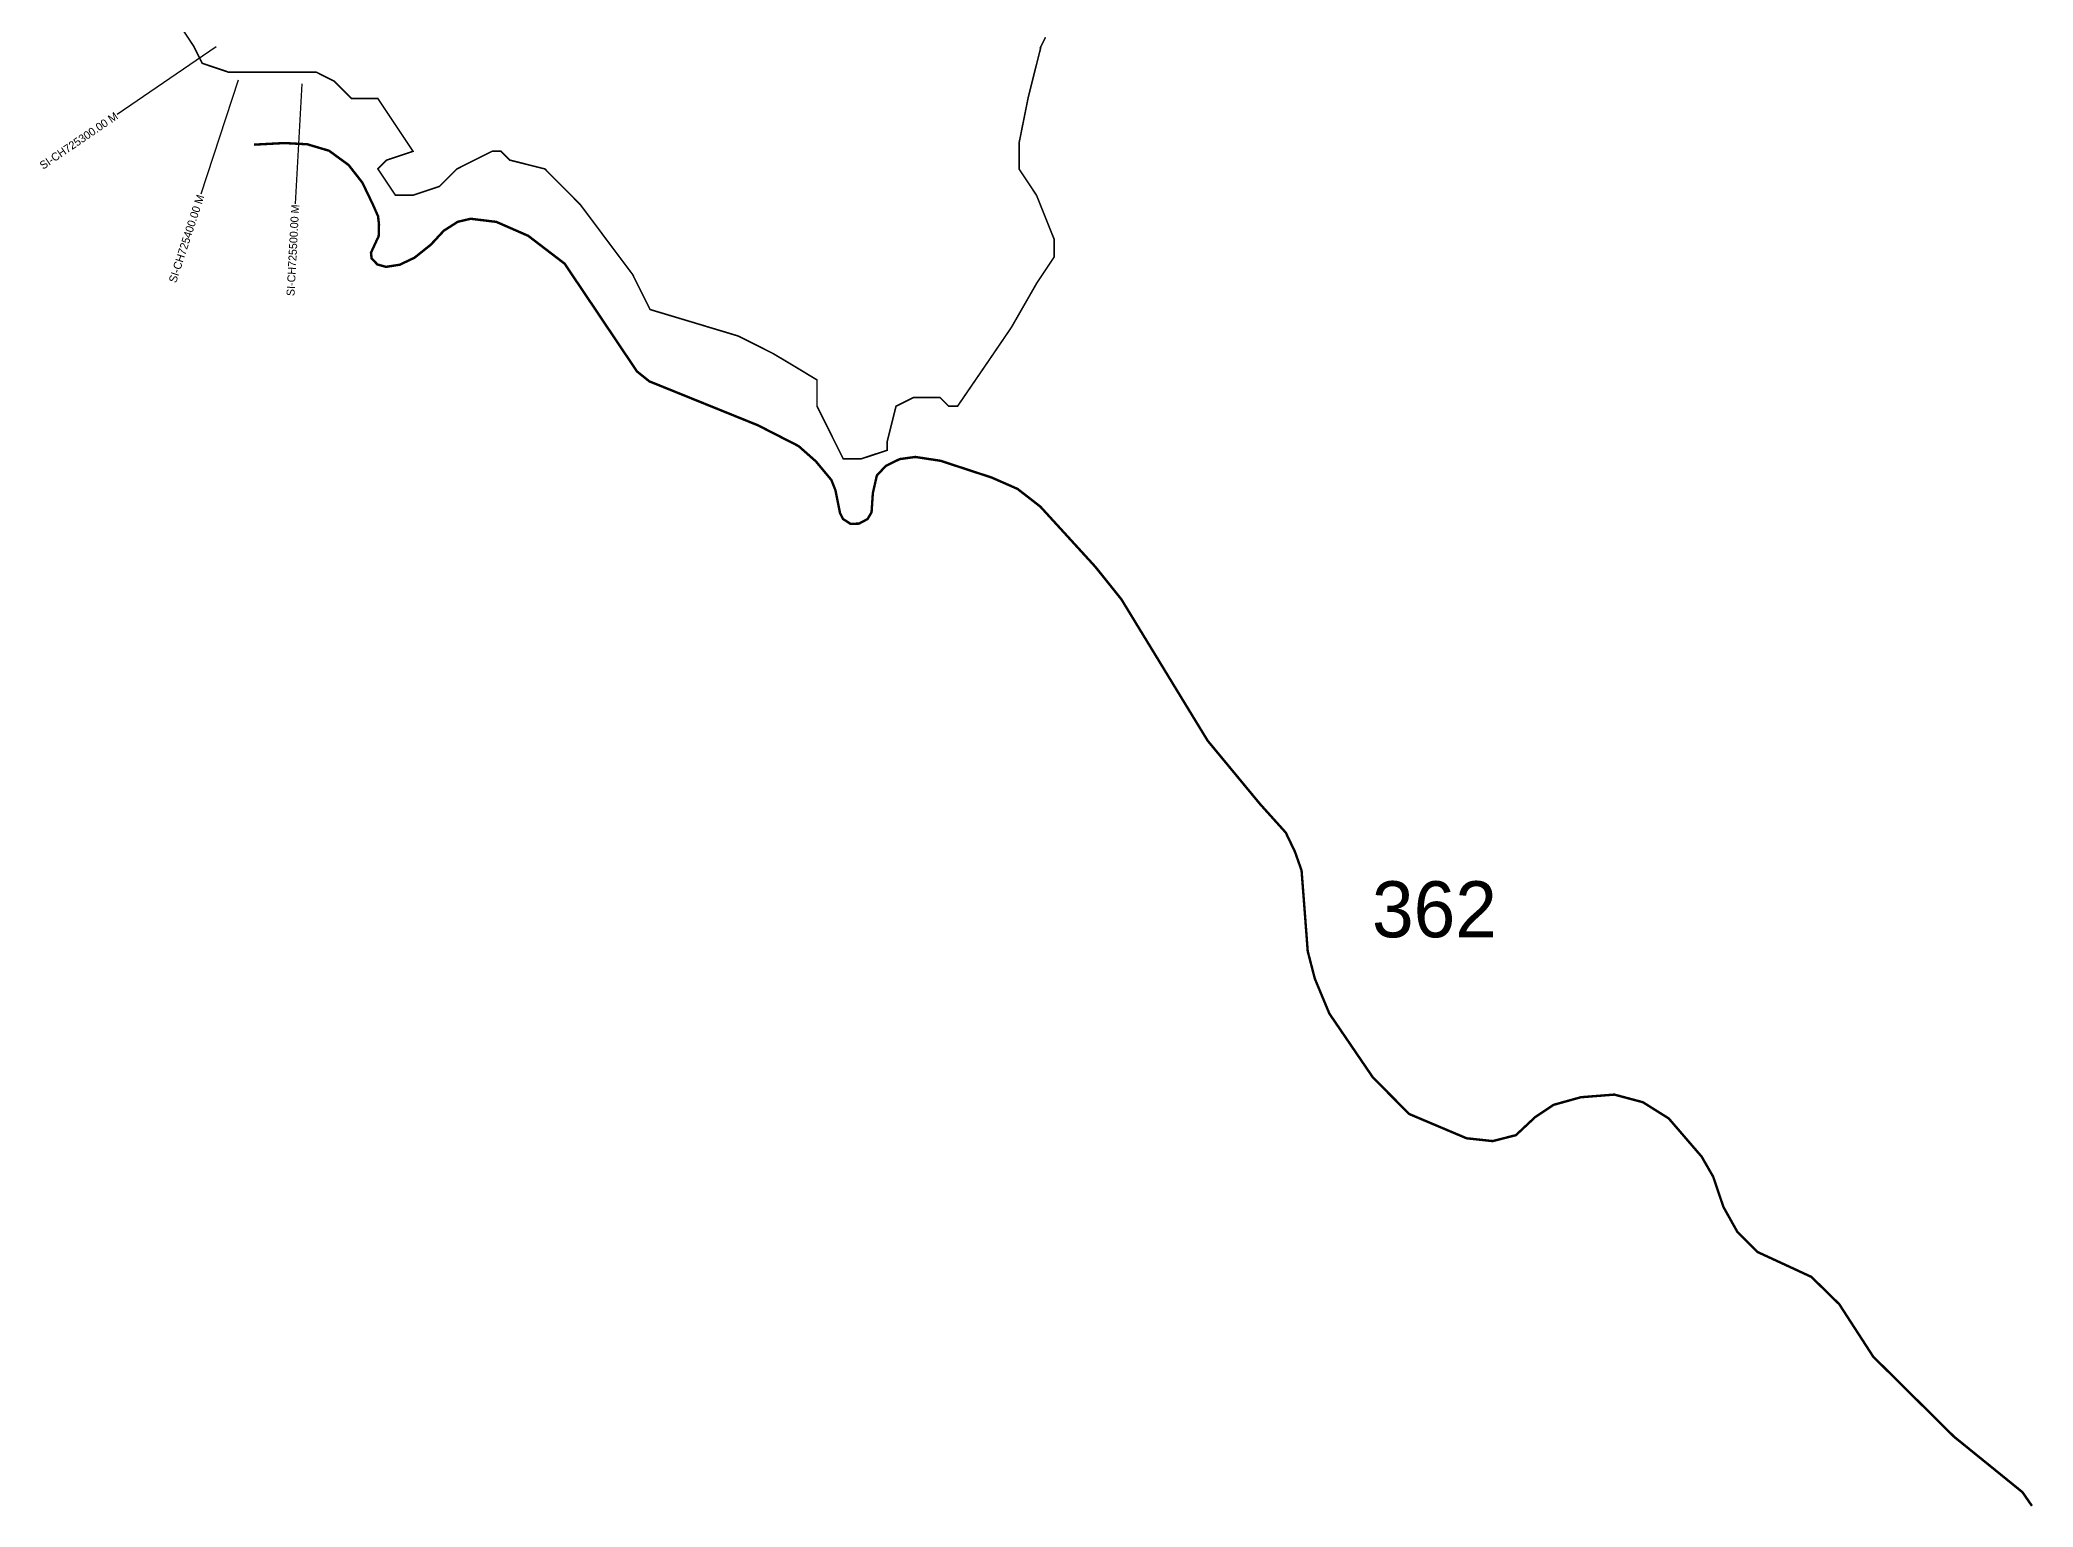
# Model space of a CAD drawing. Header units: metres. Extents: x 355212 to 358116, y 1739230 to 1742903.
# Drawn here: x 355625 to 358116, y 1739230 to 1741063 of the extents above; entities that cross this region are included whole.
import ezdxf
from ezdxf.enums import TextEntityAlignment as Align

# ---------------------------------------------------------------- set-up
doc = ezdxf.new("R2010")
doc.units = ezdxf.units.M
for name, color, linetype in [('CS', 134, 'Continuous'), ('CSMark', 6, 'Continuous'), ('NATURALLY PROTECTED', 3, 'Continuous')]:
    doc.layers.add(name, color=color, linetype=linetype)

msp = doc.modelspace()

# ---------------------------------------------------------------- linework, layer by layer
at = {"color": 6, "const_width": 2}
msp.add_lwpolyline([(356881.5, 1741066.4), (356879.2, 1741061.8), (356875.1, 1741053.6), (356874.9, 1741053.2), (356875.4, 1741053), (356872.1, 1741039.9), (356864, 1741007.6), (356859.9, 1740991.3), (356853.1, 1740957.5), (356849.3, 1740938.5), (356848.5, 1740934.7), (356848.5, 1740901.8), (356860.5, 1740883.8), (356870.4, 1740868.8), (356889.2, 1740821.8), (356892.4, 1740813.9), (356892.4, 1740792), (356870.4, 1740759), (356843.8, 1740712.6), (356839, 1740704.2), (356814, 1740667.5), (356771.5, 1740605.4), (356760.6, 1740605.4), (356749.6, 1740616.4), (356716.7, 1740616.4), (356694.7, 1740605.4), (356686.5, 1740572.7), (356683.7, 1740561.5), (356683.7, 1740550.5), (356650.8, 1740539.6), (356628.8, 1740539.6), (356595.9, 1740605.5), (356595.9, 1740638.4), (356570.8, 1740653.5), (356550.6, 1740665.6), (356541, 1740671.3), (356517.4, 1740683.2), (356497.1, 1740693.3), (356439, 1740710.8), (356387.3, 1740726.3), (356365.4, 1740770.2), (356299.6, 1740858), (356255.7, 1740902), (356211.8, 1740913), (356200.8, 1740924), (356189.8, 1740924), (356161.6, 1740909.9), (356145.9, 1740902), (356124, 1740880.1), (356091, 1740869.1), (356069.1, 1740869.1), (356047.1, 1740902), (356058.1, 1740913), (356091, 1740924), (356047.1, 1740989.9), (356014.2, 1740989.9), (355992.2, 1741011.8), (355970.3, 1741022.8), (355903.4, 1741022.9), (355860.5, 1741022.9), (355827.6, 1741033.9), (355816.6, 1741055.8), (355799.6, 1741081.4)], dxfattribs=at)
at = {"layer": 'CS'}
for p, q in [((355845.2, 1741054.6), (355721.3, 1740970.1)), ((355872.3, 1741012.9), (355825.9, 1740870.3)), ((355951.9, 1741008.3), (355943.9, 1740858.5))]:
    msp.add_line(p, q, dxfattribs=at)
at = {"layer": 'NATURALLY PROTECTED', "const_width": 3, "flags": 128}
msp.add_lwpolyline([(355892.2, 1740932.3), (355930.3, 1740934.3), (355958.8, 1740932.8), (355986.1, 1740924.7), (356010.5, 1740906.9), (356027.7, 1740884.9), (356040.7, 1740857.9), (356047.3, 1740842.9), (356048.5, 1740832.5), (356048.1, 1740818), (356042.6, 1740806.2), (356038.5, 1740797.2), (356039.3, 1740790.2), (356046.5, 1740782.6), (356057.3, 1740779.6), (356074.5, 1740782.3), (356092.8, 1740791), (356113.3, 1740807.3), (356129.5, 1740824.8), (356146.9, 1740835.9), (356163.1, 1740839.7), (356195.2, 1740835.8), (356235, 1740818.4), (356280.5, 1740783.6), (356320.5, 1740724.1), (356350.8, 1740678.9), (356371, 1740648.9), (356386.3, 1740636.6), (356522, 1740581.7), (356572.9, 1740555.7), (356594.6, 1740536.5), (356613.8, 1740513.4), (356619, 1740500.4), (356624.6, 1740472.3), (356628.3, 1740464.7), (356637.7, 1740458.5), (356648.4, 1740458.8), (356659.1, 1740464.5), (356664.1, 1740472.9), (356665.7, 1740496.8), (356670.7, 1740518.9), (356681.9, 1740530.9), (356699.2, 1740539.4), (356718.8, 1740542.1), (356750.4, 1740537.3), (356814.4, 1740516.3), (356846.5, 1740502.2), (356875, 1740480.1), (356913.3, 1740438.2), (356943.9, 1740404.7), (356976.4, 1740364.1), (357013.1, 1740304), (357049.8, 1740243.8), (357084.2, 1740187.5), (357115.5, 1740149.7), (357149.4, 1740108.7), (357181.8, 1740072.7), (357193.3, 1740048.7), (357201.5, 1740025.4), (357205.9, 1739968.3), (357209.2, 1739924.6), (357218.1, 1739890.2), (357236.2, 1739846.7), (357290.6, 1739766.9), (357336.1, 1739721.1), (357381.3, 1739702), (357407.8, 1739690.8), (357440.4, 1739687.3), (357469.4, 1739694.7), (357493.6, 1739717.4), (357516.5, 1739732.6), (357550.6, 1739742.1), (357592.4, 1739745.4), (357628, 1739735.9), (357660.3, 1739715.7), (357701.5, 1739667.9), (357715.9, 1739642.9), (357728.7, 1739605.1), (357746.3, 1739573.6), (357771.6, 1739548.6), (357811.3, 1739530.3), (357838.7, 1739517.6), (357873.5, 1739483.5), (357916, 1739417.9), (358017, 1739317.9), (358073.3, 1739272.3), (358102.5, 1739248.6), (358114.3, 1739231.5)], dxfattribs=at)

# ---------------------------------------------------------------- texts
at = {"insert": (357289.5, 1740011.9), "char_height": 70, "attachment_point": 1}
msp.add_mtext_dynamic_manual_height_columns('362', width=95.172, gutter_width=1, heights=[0], dxfattribs=at)
at = {"layer": 'CSMark'}
for s, rotation, p in [('SI-CH725300.00 M', 34.3049, (355720.5, 1740969.5)), ('SI-CH725400.00 M', 71.9737, (355825.6, 1740869.3)), ('SI-CH725500.00 M', 86.9696, (355943.9, 1740857.5))]:
    msp.add_text(s, height=10, rotation=rotation, dxfattribs=at).set_placement(p, align=Align.MIDDLE_RIGHT)

doc.saveas('drawing.dxf')
